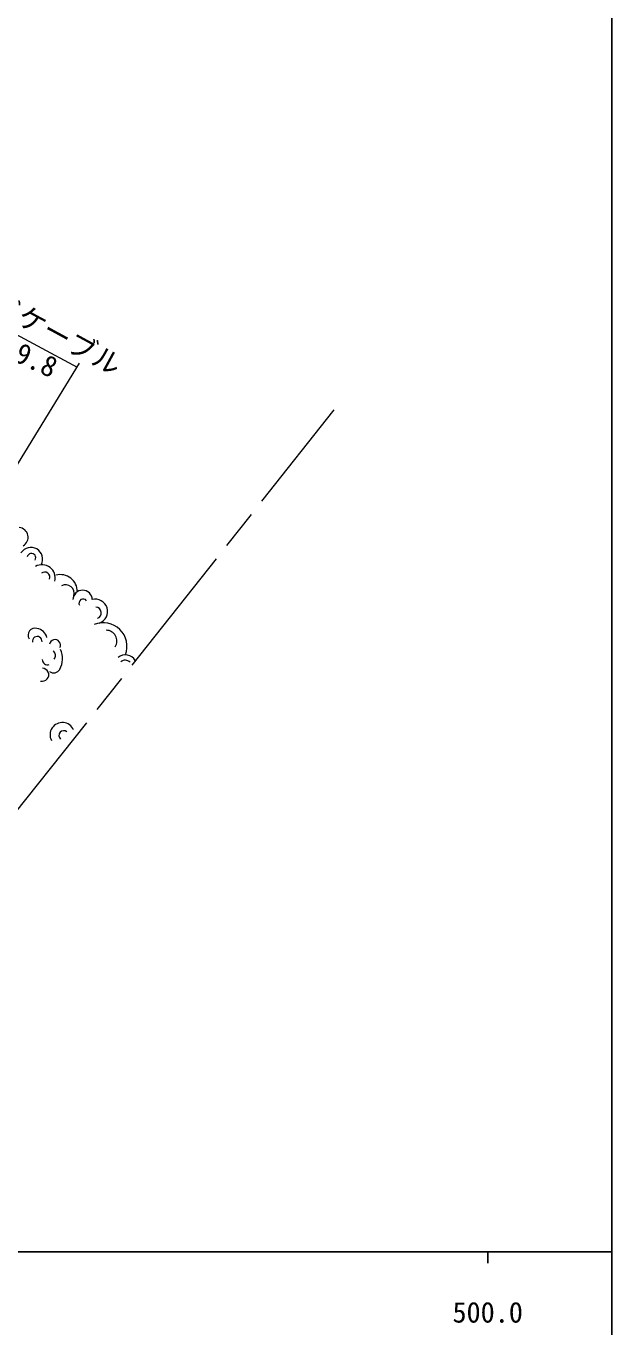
# Model space of a CAD drawing. Units: millimetres, scale not verified. Extents: x 40000 to 680000, y 20000 to 380000.
# Drawn here: x 527136 to 579000, y 198357 to 313584 of the extents above; entities that cross this region are included whole.
import ezdxf
from ezdxf.enums import TextEntityAlignment as Align

# ---------------------------------------------------------------- set-up
doc = ezdxf.new("R2010")
doc.units = ezdxf.units.MM
doc.header["$LTSCALE"] = 1000
doc.linetypes.add('CHAIN', pattern=[18.5, 12, -1.5, 3.5, -1.5])
for name, color, linetype, lineweight in [('M-BGD', 7, 'Continuous', 13), ('M-BGD-EXST', 7, 'Continuous', 25), ('M-BMK', 2, 'CHAIN', 13), ('M-STR-HTXT', 7, 'Continuous', 13)]:
    doc.layers.add(name, color=color, linetype=linetype, lineweight=lineweight)
doc.styles.add('ＭＳ ゴシック', font='')
doc.styles.get('ＭＳ ゴシック').set_extended_font_data('MS Gothic')

msp = doc.modelspace()

# ---------------------------------------------------------------- linework, layer by layer
at = {"layer": 'M-BGD'}
for centre, radius, start, end in [((526437, 268298), 881, 300.76312, 83.54676), ((527570, 266370), 1037, 331.05847, 148.40964), ((527616, 266485), 384, 328.55641, 168.54811), ((528546, 264699), 1171, 345.96126, 119.22803), ((528791, 264771), 452, 336.5226, 129.7376), ((530167, 263476), 1517, 0.09647, 104.67741), ((530628, 263324), 769, 344.2898, 116.39617), ((532144, 262758), 854, 1.60815, 178.39185), ((532192, 262466), 373, 35.34555, 209.89293), ((533268, 261727), 1089, 290.50826, 104.29561), ((533304, 261603), 501, 286.97714, 90.51519), ((533980, 258637), 2096, 339.0326, 112.59765), ((527912, 259642), 598, 72.15912, 213.80111), ((528123, 259085), 432, 354.59978, 189.35008), ((528003, 259217), 998, 11.31797, 84.70761), ((534219, 259113), 956, 328.4041, 89.36906), ((529700, 258751), 489, 332.68092, 169.8956), ((529274, 257838), 476, 316.02147, 55.63121), ((528421, 257543), 1940, 331.11055, 25.03909), ((529060, 257496), 493, 183.83582, 285.08882), ((535926, 256875), 1012, 30.26001, 129.34292), ((535925, 256853), 561, 42.38377, 134.03641), ((528573, 256123), 572, 254.55832, 88.97044), ((529575, 256924), 631, 234.00329, 329.68086), ((530348, 250805), 1089, 23.51766, 207.60227), ((530472, 250748), 424, 49.08562, 229.08562)]:
    msp.add_arc(centre, radius, start, end, dxfattribs=at)
at = {"layer": 'M-BGD-EXST'}
for p, q in [((579000, 20000), (579000, 370000)), ((40000, 205000), (579000, 205000)), ((568000, 205000), (568000, 204000))]:
    msp.add_line(p, q, dxfattribs=at)
at = {"layer": 'M-BMK'}
msp.add_line((513593, 227953), (554415, 279582), dxfattribs=at)
at = {"layer": 'M-STR-HTXT'}
for p, q in [((521410, 288839), (531649, 283369)), ((515047, 256280), (531860, 283714))]:
    msp.add_line(p, q, dxfattribs=at)

# ---------------------------------------------------------------- texts
at = {"layer": 'M-BGD-EXST', "style": 'ＭＳ ゴシック'}
msp.add_text('500.0', height=1833, dxfattribs=at).set_placement((568000, 198195), align=Align.BOTTOM_CENTER)
at = {"layer": 'M-STR-HTXT', "style": 'ＭＳ ゴシック'}
for s, rotation, p in [('ガードケーブル', 331.489, (527010, 286233)), ('L＝9.8', 335.273, (525731, 283450))]:
    msp.add_text(s, height=1833, rotation=rotation, dxfattribs=at).set_placement(p, align=Align.BOTTOM_CENTER)

doc.saveas('drawing.dxf')
